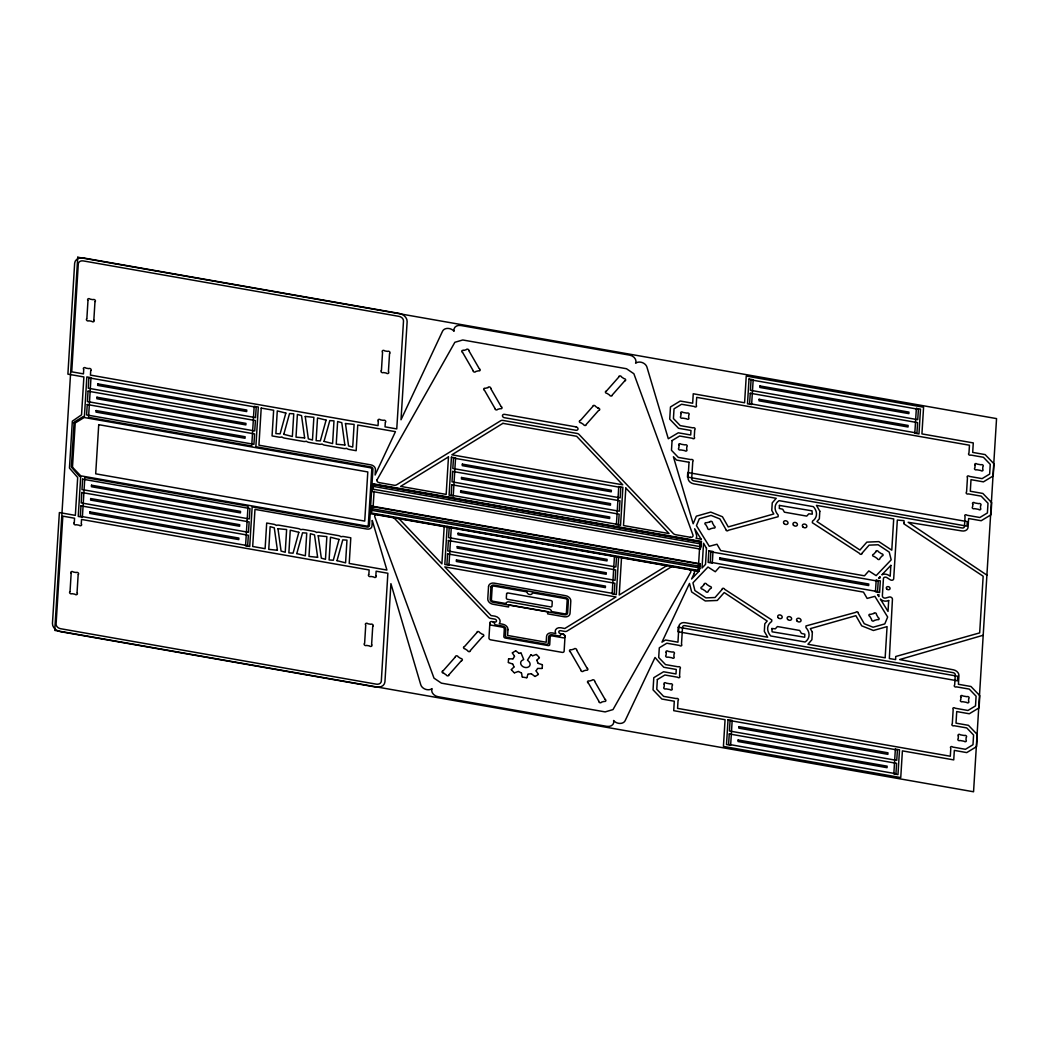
<?xml version="1.0" encoding="UTF-8"?>
<svg xmlns="http://www.w3.org/2000/svg" width="1049" height="1049" viewBox="0 0 1049 1049"><rect width="100%" height="100%" fill="white"/><g stroke="black" fill="none" stroke-linecap="round" stroke-linejoin="round"><path stroke-width="1.5" d="M377.299 514.548L391.959 517.131A3.881 3.016 20.4 0 1 394.594 518.508L488.559 617.297A3.095 2.413 20.4 0 0 490.657 618.399L494.774 619.12A1.862 1.455 20.4 0 1 496.505 620.916A1.862 1.455 20.4 0 1 494.603 622.07L491.863 621.585A1.928 1.508 20.4 0 0 489.883 622.791L488.952 637.976A1.928 1.508 20.4 0 0 490.735 639.838L562.146 652.373A1.928 1.508 20.4 0 0 564.126 651.18L565.057 635.707L563.785 634.278L560.546 633.648A1.862 1.455 20.4 0 1 558.815 631.865A1.862 1.455 20.4 0 1 560.73 630.711L564.847 631.432A3.095 2.413 20.4 0 0 567.037 631.078L671.032 567.063A3.881 3.016 20.4 0 1 673.786 566.63M375.857 575.639L376.132 571.194L387.868 573.252L381.312 681.155A4.904 3.829 20.4 0 1 376.289 684.158L60.632 628.718A4.904 3.829 20.4 0 1 56.082 624.037L62.822 516.16L74.558 518.219L74.282 522.677M70.034 591.636L71.162 573.344M86.857 318.765L87.985 300.473M83.723 369.432L83.448 373.877L71.725 371.831L78.282 263.915A4.904 3.829 20.4 0 1 83.304 260.913L398.948 316.352A4.904 3.829 20.4 0 1 403.498 321.033L396.758 428.91L385.035 426.851L385.311 422.406M77.036 592.869L78.164 574.577M81.271 523.897L81.547 519.452L369.143 569.961L368.868 574.419M90.712 370.664L90.437 375.109L378.046 425.619L378.309 421.173M93.846 319.984L94.974 301.692M699.709 568.951L700.037 563.746L371.739 506.09L370.52 513.708L698.818 571.364L699.735 568.506L698.975 568.374L698.214 570.42L371.451 513.027L372.474 506.641M371.897 491.417L373.116 483.799L701.414 541.454L701.086 546.66L700.181 549.073L371.897 491.417L373.116 483.799M371.543 509.408L371.739 506.09M364.619 643.378L365.734 625.086M381.43 370.494L382.557 352.202M373.077 507.546L374.087 491.286M371.608 644.611L372.736 626.319M388.418 371.726L389.546 353.434M447.162 526.428L444.815 564.467L448.959 565.188L451.306 527.162M508.306 662.417L508.529 658.942M542.202 668.37L542.412 664.896M614.478 555.813L612.144 593.852L616.288 594.586L618.635 556.547M616.537 556.573L615.894 566.971L448.566 537.586L449.208 527.175L553.78 545.546M698.214 570.42L699.552 548.457M698.818 571.364L699.25 564.034L698.385 567.666L371.621 510.273M700.181 549.073L700.614 541.769L699.683 546.555L372.919 489.162L373.85 484.376M698.975 570.551L700.011 564.165L371.713 506.51L370.861 510.142M526.886 677.68L527.909 674.323M372.329 486.277L373.09 484.232L701.375 541.9M701.414 541.454L700.457 546.699L701.112 546.241L700.352 546.109M700.037 563.746L699.132 566.172L370.848 508.516M377.102 479.734L454.86 342.289L462.766 339.981L626.463 368.724L633.871 373.732L693.035 535.226A2.623 2.046 20.4 0 1 690.399 537.324M513.066 658.759L514.495 656.412M527.463 660.175L530.833 654.825M536.131 670.731L537.547 668.541M722.132 589.407L715.038 597.51L705.977 597.891L694.91 590.548L692.943 582.824L707.983 567.024L715.3 571.744L719.653 566.84L863.484 592.108L867.13 598.415L874.879 596.343L887.664 617.035L884.805 623.906L873.07 627.236L864.258 623.722L858.292 613.324M861.99 553.243L869.096 545.139L878.157 544.759L889.224 552.102L891.191 559.825L876.151 575.626L868.821 570.905L864.481 575.809L720.65 550.541L716.991 544.234L709.255 546.306L696.457 525.615L699.329 518.744L711.052 515.4L719.876 518.927L725.829 529.312M580.464 420.426L592.711 406.566M606.479 390.989L618.726 377.129M586.352 424.321L598.599 410.461M612.354 394.883L624.601 381.023M443.111 670.822L455.358 656.962M464.55 646.538L476.784 632.678M448.998 674.717L461.245 660.857M470.424 650.432L482.671 636.573M511.335 669.537L513.931 667.098M536.918 660.083L539.396 657.762M372.159 489.031L372.828 488.585M512.397 652.793L515.57 650.865M535.16 676.448L538.334 674.52M904.186 522.704L903.976 520.684L897.328 520.029L893.696 578.773A2.321 1.81 20.4 0 1 890.234 579.782L886.89 577.606A2.321 1.81 20.4 0 0 883.428 578.615L882.366 595.871A2.321 1.81 20.4 0 0 885.671 598.048L889.198 597.025A2.321 1.81 20.4 0 1 892.437 599.228L889.342 658.549L895.623 659.598L895.715 656.504L979.674 632.888L983.162 576.216L903.858 523.805L903.963 522.769M532.813 655.73L536.223 654.471M514.508 672.842L518.232 671.478M463.606 350.445L466.176 349.71A1.482 1.154 20.4 0 1 468.969 350.563M488.034 387.566L485.464 388.287A1.482 1.154 20.4 0 0 484.31 390.267M983.201 635.235L899.649 659.546L953.331 669.813A6.058 4.721 20.4 0 1 958.93 675.635L958.406 684.289L970.968 686.492L979.818 695.684L979.058 707.852L969.289 713.766L956.727 711.563L956.006 723.141L968.437 725.318L977.275 734.51L976.527 746.665L966.745 752.592L954.328 750.402L953.738 759.896L902.402 750.874L900.75 777.558L723.417 746.416L725.069 719.706L673.72 710.671L674.297 701.23L661.88 699.04L653.042 689.849L653.789 677.693L663.558 671.766L675.989 673.956L676.264 669.459L663.833 667.282A189.24 147.476 20.4 0 1 655.035 657.474L625.178 720.611A6.832 5.324 20.4 0 1 619.92 723.443A6.832 5.324 20.4 0 1 613.613 720.506A6.832 5.324 20.4 0 1 606.82 726.354L438.01 696.706A6.832 5.324 20.4 0 1 432.07 688.629A6.832 5.324 20.4 0 1 425.54 689.298A6.832 5.324 20.4 0 1 420.741 684.709L390.91 583.65L384.944 681.824A8.641 6.74 20.4 0 1 376.106 687.108L60.462 631.668A8.641 6.74 20.4 0 1 52.45 623.408L59.373 512.568L75.344 515.374L77.678 477.492L69.457 468.09L72.342 421.173L81.547 414.827L83.881 376.945L67.897 374.139L74.649 263.26A8.641 6.74 20.4 0 1 83.487 257.962L399.131 313.402A8.641 6.74 20.4 0 1 407.143 321.65L401.006 419.784L442.534 331.235A6.845 5.337 20.4 0 1 447.766 328.403A6.845 5.337 20.4 0 1 454.073 331.287A10.621 8.274 20.4 0 1 453.968 330.723A6.832 5.324 20.4 0 1 460.904 325.505L629.675 355.139A6.832 5.324 20.4 0 1 635.615 363.216A6.832 5.324 20.4 0 1 642.158 362.534A6.832 5.324 20.4 0 1 646.945 367.137L668.305 438.744L678.283 432.804L690.714 434.981L690.989 430.483L678.559 428.307L669.721 419.115L670.468 406.96L680.25 401.033L692.668 403.222L693.245 393.768L744.593 402.777L746.245 376.067L923.579 407.209L921.927 433.906L973.275 442.914L972.698 452.407L985.116 454.584L993.954 463.776L993.206 475.931L983.438 481.858L971.007 479.668L970.299 491.247L982.861 493.45L991.711 502.641L990.964 514.81L981.182 520.724L968.62 518.521L968.083 527.175A6.058 4.721 20.4 0 1 961.894 530.925L908.146 522.284L986.899 575.14M519.36 653.37L520.855 653.003M528.132 674.166L531.069 673.707M508.726 658.798L512.817 658.89M537.809 668.41L542.005 668.515M379.266 482.645L393.926 485.215A3.881 3.016 20.4 0 0 396.666 484.782L500.675 420.767A3.095 2.413 20.4 0 1 502.864 420.413L577.042 433.447A3.095 2.413 20.4 0 1 579.14 434.548L673.117 533.338A3.881 3.016 20.4 0 0 675.753 534.715L690.57 537.324M374.48 484.795L699.945 541.953M372.211 486.212L700.509 543.88M706.515 548.063L705.518 564.362L702.017 568.034L703.551 543.238L706.292 548.011M400.22 518.612L444.199 526.336L441.891 563.851L398.646 518.337M557.006 546.109L595.622 552.902M598.835 553.466L614.924 556.285M675.372 566.906L686.518 568.86M688.118 569.148L688.446 569.201A2.504 1.954 20.4 0 1 690.753 572.151L613.009 709.583L605.155 711.904L441.406 683.148L433.998 678.139L374.742 516.646A2.504 1.954 20.4 0 1 376.263 514.521M522.376 677.038L526.664 677.785M563.274 634.134L565.07 635.996M538.229 663.361L542.241 664.686M508.49 662.627L512.607 663.991M518.547 671.504L521.379 672.973M531.069 654.799L532.486 655.677M597.982 408.061L595.557 406.448A1.482 1.154 20.4 0 0 592.724 406.317M443.727 673.235L446.153 674.835A1.482 1.154 20.4 0 0 448.985 674.979M515.859 650.891L519.045 653.304M531.397 673.786L534.872 676.421M536.511 654.537L539.383 657.526M511.348 669.787L514.22 672.776M536.131 671.006L538.373 674.297M512.345 653.016L514.482 656.149M468.942 350.825L479.236 368.645M490.801 388.668L501.094 406.488M462.714 352.595L473.007 370.415M484.572 390.438L494.866 408.258M576.675 650.21L586.968 668.029M594.691 681.43L604.985 699.25M570.446 651.993L580.74 669.813M588.463 683.201L598.756 701.02M512.843 664.201L513.971 666.849M521.091 653.107L523.726 659.519M536.878 660.346L537.993 663.138M521.576 673.209L522.166 676.841M379.266 482.619A2.426 1.901 20.4 0 1 376.997 479.681M862.029 553.518A1.324 1.036 20.4 0 1 859.472 553.347L812.346 522.717L812.503 521.117A13.335 10.385 20.4 0 0 813.395 506.667L779.079 500.648A13.335 10.385 20.4 0 0 778.188 515.085L778.109 516.711L728.294 530.296A1.324 1.036 20.4 0 1 725.777 529.588M858.357 613.062A1.324 1.036 20.4 0 0 855.84 612.341L805.986 625.938L805.947 627.551A13.335 10.385 20.4 0 1 805.055 642.001L770.74 635.969A13.335 10.385 20.4 0 1 771.631 621.533L771.815 619.959L724.662 589.302A1.324 1.036 20.4 0 0 722.105 589.132M528.119 660.844A4.865 3.79 20.4 0 1 528.801 666.784A4.865 3.79 20.4 0 1 521.628 665.525A4.865 3.79 20.4 0 1 523.018 659.952M489.844 623.394A1.928 1.508 20.4 0 0 491.64 625.256L502.537 627.171A1.928 1.508 20.4 0 1 504.32 629.033L503.861 636.546A1.547 1.206 20.4 0 0 505.29 638.041L548.129 645.568A1.547 1.206 20.4 0 0 549.715 644.611L550.174 637.084A1.928 1.508 20.4 0 1 552.154 635.891L563.051 637.805A1.928 1.508 20.4 0 0 565.031 636.599M618.726 376.866A1.482 1.154 20.4 0 1 621.585 377.011L623.985 378.61A1.482 1.154 20.4 0 1 624.876 380.957M606.191 391.067A1.482 1.154 20.4 0 0 607.096 393.414L609.508 395.001A1.482 1.154 20.4 0 0 612.341 395.145M580.189 420.505A1.482 1.154 20.4 0 0 581.094 422.865L583.506 424.452A1.482 1.154 20.4 0 0 586.339 424.583M597.982 408.035A1.482 1.154 20.4 0 1 598.874 410.395M488.008 387.553A1.482 1.154 20.4 0 1 490.827 388.418M501.356 406.658A1.482 1.154 20.4 0 1 500.189 408.651L497.632 409.359A1.482 1.154 20.4 0 1 494.84 408.507M479.498 368.815A1.482 1.154 20.4 0 1 478.331 370.808L475.774 371.516A1.482 1.154 20.4 0 1 472.981 370.664M462.452 352.425A1.482 1.154 20.4 0 1 463.619 350.432M598.73 701.283A1.482 1.154 20.4 0 0 601.549 702.135L604.093 701.401A1.482 1.154 20.4 0 0 605.247 699.421M588.187 683.03A1.482 1.154 20.4 0 1 589.354 681.037L591.911 680.329A1.482 1.154 20.4 0 1 594.704 681.181M580.726 670.062A1.482 1.154 20.4 0 0 583.532 670.927L586.076 670.18A1.482 1.154 20.4 0 0 587.243 668.2M570.184 651.822A1.482 1.154 20.4 0 1 571.351 649.829L573.908 649.108A1.482 1.154 20.4 0 1 576.701 649.96M470.411 650.682A1.482 1.154 20.4 0 1 467.552 650.55L465.153 648.938A1.482 1.154 20.4 0 1 464.261 646.604M482.946 636.494A1.482 1.154 20.4 0 0 482.055 634.134L479.629 632.547A1.482 1.154 20.4 0 0 476.797 632.416M461.521 660.791A1.482 1.154 20.4 0 0 460.629 658.431L458.203 656.844A1.482 1.154 20.4 0 0 455.371 656.7M443.727 673.248A1.482 1.154 20.4 0 1 442.835 670.901M492.624 621.716A1.875 1.469 20.4 0 1 493.633 622.162L494.158 622.726A2.072 1.613 20.4 0 1 494.407 623.644L495.272 624.771L502.602 626.083A3.475 2.714 20.4 0 1 505.828 629.426L505.421 636.297L506.483 637.241L547.263 644.388L548.221 643.811L548.666 636.953A3.475 2.714 20.4 0 1 552.22 634.789L559.55 636.061L560.533 635.261A2.072 1.613 20.4 0 1 560.9 634.448L561.477 634.081A1.875 1.469 20.4 0 1 562.526 634.002M70.965 573.121A1.521 1.18 20.4 0 1 71.607 571.574A1.429 1.115 20.4 0 1 73.325 572.046L76.21 572.544A1.429 1.115 20.4 0 1 77.941 572.688A1.521 1.18 20.4 0 1 78.373 574.419M77.233 593.105A1.521 1.18 20.4 0 1 76.59 594.652A1.429 1.115 20.4 0 1 74.872 594.18L71.988 593.668A1.429 1.115 20.4 0 1 70.257 593.537A1.521 1.18 20.4 0 1 69.824 591.793M372.946 626.161A1.521 1.18 20.4 0 0 372.513 624.417A1.429 1.115 20.4 0 0 370.782 624.286L367.897 623.775A1.429 1.115 20.4 0 0 366.18 623.303A1.521 1.18 20.4 0 0 365.537 624.85M364.396 643.535A1.521 1.18 20.4 0 0 364.829 645.279A1.429 1.115 20.4 0 0 366.56 645.41L369.445 645.909A1.429 1.115 20.4 0 0 371.162 646.381A1.521 1.18 20.4 0 0 371.805 644.833M74.059 522.835A1.521 1.18 20.4 0 0 74.505 524.566A1.429 1.115 20.4 0 0 76.236 524.71L79.121 525.208A1.429 1.115 20.4 0 0 80.825 525.68A1.521 1.18 20.4 0 0 81.468 524.133M368.645 574.577A1.521 1.18 20.4 0 0 369.091 576.307A1.429 1.115 20.4 0 0 370.822 576.439L373.706 576.95A1.429 1.115 20.4 0 0 375.411 577.422A1.521 1.18 20.4 0 0 376.053 575.875M388.615 371.962A1.521 1.18 20.4 0 1 387.973 373.496A1.429 1.115 20.4 0 1 386.268 373.038L383.383 372.526A1.429 1.115 20.4 0 1 381.652 372.395A1.521 1.18 20.4 0 1 381.207 370.651M382.361 351.979A1.521 1.18 20.4 0 1 383.003 350.432A1.429 1.115 20.4 0 1 384.708 350.904L387.592 351.402A1.429 1.115 20.4 0 1 389.323 351.533A1.521 1.18 20.4 0 1 389.769 353.277M86.634 318.922A1.521 1.18 20.4 0 0 87.08 320.653A1.429 1.115 20.4 0 0 88.811 320.784L91.696 321.296A1.429 1.115 20.4 0 0 93.4 321.768A1.521 1.18 20.4 0 0 94.043 320.22M95.197 301.535A1.521 1.18 20.4 0 0 94.751 299.804A1.429 1.115 20.4 0 0 93.02 299.673L90.135 299.162A1.429 1.115 20.4 0 0 88.431 298.69A1.521 1.18 20.4 0 0 87.788 300.237M83.527 369.196A1.521 1.18 20.4 0 1 84.169 367.648A1.429 1.115 20.4 0 1 85.887 368.12L88.759 368.632A1.429 1.115 20.4 0 1 90.489 368.763A1.521 1.18 20.4 0 1 90.935 370.507M378.112 420.937A1.521 1.18 20.4 0 1 378.755 419.39A1.429 1.115 20.4 0 1 380.472 419.862L383.357 420.374A1.429 1.115 20.4 0 1 385.088 420.505A1.521 1.18 20.4 0 1 385.521 422.236M72.473 467.238L80.734 475.826L367.098 526.139L368.278 525.497L371.805 468.942L370.822 467.841L84.169 417.502L75.213 422.983L72.473 467.238M277.395 550.161L274.287 527.831L270.144 526.65L268.754 549.348L277.382 550.266M277.985 528.709L281.08 551.066L285.223 552.246L286.626 529.548L277.985 528.709M304.643 437.944L296.002 437.145L297.392 414.447L301.535 415.627L304.643 437.984M305.233 416.492L308.327 438.849L312.471 440.029L313.874 417.332L305.246 416.427M317.624 557.216L314.53 534.898L310.386 533.718L308.983 556.416L317.611 557.334M318.214 535.764L321.322 558.134L325.465 559.314L326.855 536.616L318.214 535.737M344.872 445.012L336.231 444.199L337.634 421.514L341.777 422.695L344.872 445.051M345.462 423.56L348.57 445.917L352.713 447.097L354.103 424.399L345.462 423.521M283.794 434.325L292.356 436.502L293.759 413.804L289.537 413.568L283.807 434.286M285.839 413.057L280.109 433.84L275.887 433.604L277.277 410.906L285.839 413.083M296.788 553.597L305.351 555.773L306.741 533.076L302.545 532.8L296.788 553.597M298.834 532.328L293.064 553.164L288.868 552.875L290.258 530.191L298.821 532.289M324.036 441.38L332.599 443.57L333.988 420.872L329.792 420.583L324.036 441.354M326.082 420.124L320.338 440.908L316.116 440.672L317.519 417.974L326.082 420.124M337.017 560.664L345.58 562.841L346.97 540.143L342.774 539.868L337.017 560.664M339.063 539.396L333.294 560.232L329.098 559.943L330.501 537.245L339.063 539.435M372.303 520.553L371.962 526.008A4.891 3.816 20.4 0 1 366.953 529.05L254.973 509.381L252.691 546.49L265.109 548.679L266.695 523.031L273.723 524.264A4.576 3.567 20.4 0 1 276.333 525.431A4.576 3.567 20.4 0 1 279.034 525.195L298.231 528.565A4.576 3.567 20.4 0 1 300.84 529.745A4.576 3.567 20.4 0 1 303.528 529.496L313.966 531.332A4.576 3.567 20.4 0 1 316.562 532.499A4.576 3.567 20.4 0 1 319.263 532.263L338.46 535.633A4.576 3.567 20.4 0 1 341.069 536.8A4.576 3.567 20.4 0 1 343.757 536.563L350.799 537.796L349.212 563.444L386.911 570.066L372.303 520.553M657.356 679.568L656.766 689.272L663.584 696.366L676.317 698.595A1.324 1.036 20.4 0 1 678.139 698.909A1.324 1.036 20.4 0 1 678.047 700.391L677.562 708.363L950.315 756.237L950.8 748.225A1.324 1.036 20.4 0 1 950.892 746.744A1.324 1.036 20.4 0 1 952.728 747.058L965.447 749.301L972.987 744.724L973.577 735.021L966.758 727.927L954.026 725.698A1.324 1.036 20.4 0 1 952.204 725.384A1.324 1.036 20.4 0 1 952.295 723.889L953.187 709.373A1.324 1.036 20.4 0 1 953.279 707.891A1.324 1.036 20.4 0 1 955.101 708.219L967.965 710.475L975.504 705.898L976.095 696.195L969.276 689.101L956.413 686.846A1.324 1.036 20.4 0 1 954.577 686.531A1.324 1.036 20.4 0 1 954.669 685.049L955.285 674.913A2.321 1.81 20.4 0 0 953.148 672.684L684.905 625.65A2.321 1.81 20.4 0 0 682.532 627.092L681.483 644.296A1.324 1.036 20.4 0 1 681.391 645.778A1.324 1.036 20.4 0 1 679.568 645.463L666.836 643.221L659.297 647.797L658.706 657.513L665.525 664.594L678.257 666.823A1.324 1.036 20.4 0 1 680.08 667.151A1.324 1.036 20.4 0 1 679.988 668.633L679.542 676.067A1.324 1.036 20.4 0 1 679.45 677.549A1.324 1.036 20.4 0 1 677.615 677.221L664.896 674.992L657.356 679.568M77.744 257.228L54.745 630.397L973.551 791.772L996.55 418.603L77.744 257.228M74.073 422.852L71.345 467.041L79.121 475.931A2.321 1.81 20.4 0 0 80.694 476.757L78.242 516.436L82.386 517.157L84.838 477.479L248.023 506.142L245.571 545.821L249.714 546.542L252.166 506.877L367.032 527.057A2.347 1.836 20.4 0 0 369.432 525.628L372.933 469.139A2.321 1.81 20.4 0 0 370.795 466.91L255.864 446.717L258.316 407.038L254.173 406.304L251.721 445.982L88.549 417.332L90.988 377.653L86.844 376.919L84.405 416.597A2.321 1.81 20.4 0 0 82.766 416.859L74.807 421.672A2.321 1.81 20.4 0 0 74.073 422.852M80.996 505.854L80.353 516.265L247.682 545.65L248.325 535.252L80.996 505.854M81.822 492.506L81.179 502.904L248.495 532.289L249.138 521.891L81.822 492.506M82.635 479.157L81.992 489.555L249.321 518.94L249.964 508.542L82.635 479.157M87.237 404.521L86.595 414.919L253.924 444.317L254.566 433.919L87.237 404.521M88.064 391.172L87.421 401.57L254.75 430.955L255.392 420.557L88.064 391.172M88.89 377.824L88.247 388.222L255.563 417.607L256.205 407.209L88.89 377.824M89.873 511.899L89.781 513.433L238.792 539.606L238.884 538.071L89.873 511.899M90.699 498.55L90.594 500.085L239.618 526.257L239.71 524.723L90.699 498.55M91.512 485.202L91.42 486.723L240.444 512.895L240.536 511.374L91.512 485.202M96.115 410.565L96.023 412.1L245.033 438.272L245.125 436.738L96.115 410.565M96.941 397.217L96.849 398.738L245.859 424.911L245.951 423.39L96.941 397.217M97.767 383.868L97.662 385.389L246.685 411.562L246.777 410.041L97.767 383.868M98.724 424.675L95.695 473.82L364.737 521.091L367.806 471.945L98.724 424.675M261.214 408.087L258.933 445.196L370.913 464.877A4.891 3.816 20.4 0 1 375.437 469.585L375.109 475.027L395.447 431.663L357.748 425.042L356.162 450.69L349.133 449.457A4.576 3.567 20.4 0 1 346.524 448.277A4.576 3.567 20.4 0 1 343.836 448.526L324.626 445.156A4.576 3.567 20.4 0 1 322.017 443.976A4.576 3.567 20.4 0 1 319.329 444.225L308.904 442.39A4.576 3.567 20.4 0 1 306.295 441.209A4.576 3.567 20.4 0 1 303.594 441.459L284.397 438.089A4.576 3.567 20.4 0 1 281.788 436.909A4.576 3.567 20.4 0 1 279.1 437.158L272.058 435.925L273.645 410.264L261.214 408.087M448.474 456.892L446.166 494.394L400.613 486.395L448.474 456.892M451.424 457.167L449.077 495.194L453.234 495.928L455.568 457.889L451.424 457.167M447.556 553.885L446.926 564.283L614.242 593.668L614.884 583.27L447.556 553.885M448.382 540.537L447.739 550.935L615.068 580.32L615.711 569.922L448.382 540.537M451.817 484.769L451.175 495.18L618.504 524.566L619.146 514.167L451.817 484.769M452.644 471.421L452.001 481.819L619.33 511.217L619.972 500.806L452.644 471.421M453.47 458.072L452.827 468.47L620.156 497.855L620.785 487.457L453.47 458.072M456.446 559.93L456.341 561.464L605.365 587.624L605.457 586.103L456.446 559.93M457.259 546.581L457.167 548.102L606.178 574.275L606.283 572.754L457.259 546.581M458.085 533.22L457.993 534.754L607.004 560.927L607.096 559.392L458.085 533.22M460.695 490.814L460.603 492.348L609.613 518.521L609.718 516.987L460.695 490.814M461.521 477.465L461.429 479L610.439 505.172L610.531 503.638L461.521 477.465M462.347 464.117L462.255 465.638L611.265 491.811L611.357 490.289L462.347 464.117M488.532 586.601L487.772 598.874A5.573 4.34 20.4 0 0 492.938 604.237L508.581 606.991L508.713 604.84L547.762 611.698L547.63 613.849L564.349 616.786A5.573 4.34 20.4 0 0 570.04 613.324L570.8 601.051A5.573 4.34 20.4 0 0 565.647 595.688L494.236 583.139A5.573 4.34 20.4 0 0 488.532 586.601M490.945 587.02L490.185 599.307A3.095 2.413 20.4 0 0 493.056 602.283L564.467 614.819A3.095 2.413 20.4 0 0 567.627 612.904L568.388 600.618A3.095 2.413 20.4 0 0 565.529 597.642L494.118 585.106A3.095 2.413 20.4 0 0 490.945 587.02M492.178 587.23L491.417 599.517A1.836 1.429 20.4 0 0 493.122 601.287L506.038 603.555A2.806 2.19 20.4 0 1 508.896 601.89L548.85 608.905A2.806 2.19 20.4 0 1 551.446 611.528L564.532 613.822A1.836 1.429 20.4 0 0 566.408 612.695L567.168 600.408A1.836 1.429 20.4 0 0 565.463 598.638L532.486 592.842A2.806 2.19 20.4 0 1 529.627 594.508A2.806 2.19 20.4 0 1 527.031 591.885L494.053 586.103A1.836 1.429 20.4 0 0 492.178 587.23M506.588 593.891L506.326 597.969A1.455 1.128 20.4 0 0 507.677 599.372L550.515 606.886A1.455 1.128 20.4 0 0 551.997 605.994L552.246 601.903A1.455 1.128 20.4 0 0 550.909 600.513L508.07 592.987A1.455 1.128 20.4 0 0 506.588 593.891M507.965 629.675L507.598 635.458L546.188 642.237L546.542 636.455A5.665 4.419 20.4 0 1 552.338 632.94L555.76 633.544A5.599 4.353 20.4 0 1 560.9 627.761L564.795 628.508L615.973 596.96L444.789 566.893L491.063 615.566L494.958 616.169A5.599 4.353 20.4 0 1 499.285 623.617L502.72 624.221A5.665 4.419 20.4 0 1 507.965 629.675M618.753 486.552L616.406 524.592L620.549 525.313L622.896 487.274L618.753 486.552M621.533 557.478L619.225 594.993L667.085 565.49L621.533 557.478M625.82 488.034L623.499 525.549L669.065 533.548L625.82 488.034M672.068 440.58L671.478 450.296L678.297 457.39L691.016 459.619A1.324 1.036 20.4 0 1 692.851 459.947A1.324 1.036 20.4 0 1 692.76 461.429L691.697 478.632A2.321 1.81 20.4 0 0 693.848 480.862L962.077 527.975A2.321 1.81 20.4 0 0 964.451 526.532L965.067 516.41A1.324 1.036 20.4 0 1 965.159 514.928A1.324 1.036 20.4 0 1 966.994 515.243L979.858 517.511L987.397 512.948L988.001 503.232L981.182 496.138L968.306 493.882A1.324 1.036 20.4 0 1 966.483 493.568A1.324 1.036 20.4 0 1 966.575 492.073L967.466 477.557A1.324 1.036 20.4 0 1 967.558 476.076A1.324 1.036 20.4 0 1 969.381 476.403L982.113 478.632L989.653 474.069L990.243 464.353L983.424 457.272L970.705 455.03A1.324 1.036 20.4 0 1 968.87 454.715A1.324 1.036 20.4 0 1 968.961 453.234L969.46 445.222L696.706 397.361L696.208 405.32A1.324 1.036 20.4 0 1 696.116 406.815A1.324 1.036 20.4 0 1 694.294 406.488L681.575 404.258L674.035 408.822L673.432 418.538L680.25 425.619L692.983 427.861A1.324 1.036 20.4 0 1 694.805 428.176A1.324 1.036 20.4 0 1 694.713 429.657L694.254 437.092A1.324 1.036 20.4 0 1 694.163 438.574A1.324 1.036 20.4 0 1 692.34 438.259L679.608 436.017L672.068 440.58M664.305 684.328L664.148 687.043A1.324 1.036 20.4 0 0 664.056 688.524A1.324 1.036 20.4 0 0 665.879 688.839L669.996 689.56A1.324 1.036 20.4 0 0 671.819 689.888A1.324 1.036 20.4 0 0 671.911 688.406L672.081 685.692A1.324 1.036 20.4 0 0 672.173 684.21A1.324 1.036 20.4 0 0 670.337 683.882L666.233 683.161A1.324 1.036 20.4 0 0 664.397 682.847A1.324 1.036 20.4 0 0 664.305 684.328M666.272 652.544L666.102 655.258A1.324 1.036 20.4 0 0 666.01 656.74A1.324 1.036 20.4 0 0 667.833 657.054L671.95 657.775A1.324 1.036 20.4 0 0 673.786 658.103A1.324 1.036 20.4 0 0 673.878 656.622L674.035 653.907A1.324 1.036 20.4 0 0 674.127 652.426A1.324 1.036 20.4 0 0 672.304 652.098L668.187 651.377A1.324 1.036 20.4 0 0 666.364 651.062A1.324 1.036 20.4 0 0 666.272 652.544M679.031 445.353L678.873 448.067A1.324 1.036 20.4 0 0 678.782 449.549A1.324 1.036 20.4 0 0 680.604 449.877L684.722 450.598A1.324 1.036 20.4 0 0 686.544 450.913A1.324 1.036 20.4 0 0 686.636 449.431L686.807 446.717A1.324 1.036 20.4 0 0 686.898 445.235A1.324 1.036 20.4 0 0 685.076 444.92L680.958 444.199A1.324 1.036 20.4 0 0 679.123 443.871A1.324 1.036 20.4 0 0 679.031 445.353M680.998 413.568L680.827 416.283A1.324 1.036 20.4 0 0 680.735 417.764A1.324 1.036 20.4 0 0 682.558 418.092L686.675 418.813A1.324 1.036 20.4 0 0 688.511 419.128A1.324 1.036 20.4 0 0 688.603 417.646L688.76 414.932A1.324 1.036 20.4 0 0 688.852 413.45A1.324 1.036 20.4 0 0 687.029 413.136L682.912 412.414A1.324 1.036 20.4 0 0 681.089 412.087A1.324 1.036 20.4 0 0 680.998 413.568M678.218 627.171L677.942 631.708L957.449 680.801L957.737 676.251L678.218 627.171M687.751 472.509L687.475 477.059L966.981 526.152L967.27 521.602L687.751 472.509M678.913 626.45L677.942 642.185L665.512 640.008L661.958 642.158L689.495 583.441L691.658 591.951L705.269 600.959L717.28 600.461L724.216 592.554L767.199 621.047L764.787 623.801L764.328 631.38L767.671 637.202L685.102 622.7A6.058 4.721 20.4 0 0 678.913 626.45M689.023 462.255L688.065 477.99A6.058 4.721 20.4 0 0 693.664 483.812L776.234 498.314L772.248 502.851L771.776 510.43L773.808 513.958L728.255 526.913L722.446 516.751L710.75 512.096L696.326 516.187L693.179 523.766L673.392 456.735L676.605 460.078L689.023 462.255M708.849 550.751L708.141 562.382L712.284 563.103L712.992 551.486L708.849 550.751M710.881 551.813L710.239 562.212L877.567 591.597L878.21 581.198L710.881 551.813M719.758 557.845L719.666 559.379L868.677 585.552L868.769 584.018L719.758 557.845M728.032 719.693L726.498 744.515L730.642 745.249L732.176 720.414L728.032 719.693M749.025 378.991L747.491 403.813L751.635 404.547L753.169 379.725L749.025 378.991M729.252 733.946L728.609 744.344L895.938 773.729L896.567 763.331L729.252 733.946M730.065 720.597L729.435 730.996L896.751 760.381L897.393 749.983L730.065 720.597M750.245 393.244L749.602 403.642L916.931 433.04L917.573 422.629L750.245 393.244M751.071 379.895L750.428 390.294L917.744 419.679L918.386 409.28L751.071 379.895M738.129 739.991L738.037 741.512L887.048 767.684L887.139 766.163L738.129 739.991M738.955 726.629L738.85 728.163L887.874 754.336L887.965 752.802L738.955 726.629M759.122 399.289L759.03 400.823L908.041 426.995L908.132 425.461L759.122 399.289M759.948 385.94L759.843 387.461L908.867 413.634L908.959 412.113L759.948 385.94M771.841 628.508L772.116 631.813L804.701 637.228L804.819 634.186L801.423 633.399L799.705 630.462L777.388 626.541L775.342 628.81L771.841 628.508M779.433 505.421L779.315 508.45L782.711 509.25L784.429 512.187L806.747 516.108L808.792 513.826L812.293 514.141L812.018 510.824L779.433 505.421M812.359 632.154L811.9 639.733L807.914 644.27L885.212 657.841A4.511 3.514 20.4 0 1 885.186 657.225L887.074 626.607L873.397 630.488L861.701 625.833L855.879 615.684L810.339 628.626L812.359 632.154M819.82 511.204L819.348 518.783L816.935 521.537L859.918 550.03L866.854 542.123L878.865 541.625L891.781 550.187L893.669 519.57A4.511 3.514 20.4 0 1 893.774 518.967L816.463 505.382L819.82 511.204M876.177 580.149L875.456 591.767L879.6 592.501L880.321 580.871L876.177 580.149M878.747 594.783L878.721 595.229A6.058 4.721 20.4 0 0 878.892 596.658L877.607 594.586L878.747 594.783M879.783 577.986L878.616 578.222L880.124 576.635A6.058 4.721 20.4 0 0 879.783 577.986M888.687 600.539L888.018 611.423L880.36 599.031A6.058 4.721 20.4 0 0 887.349 600.92L888.687 600.539M890.85 565.372L890.181 576.255L888.923 575.403A6.058 4.721 20.4 0 0 881.855 574.826L890.85 565.372M895.361 749.078L893.827 773.9L897.97 774.634L899.504 749.812L895.361 749.078M916.354 408.376L914.82 433.211L918.963 433.932L920.498 409.11L916.354 408.376M958.393 735.978L958.235 738.693A1.324 1.036 20.4 0 0 958.143 740.174A1.324 1.036 20.4 0 0 959.966 740.489L964.083 741.21A1.324 1.036 20.4 0 0 965.906 741.538A1.324 1.036 20.4 0 0 965.998 740.056L966.168 737.342A1.324 1.036 20.4 0 0 966.26 735.86A1.324 1.036 20.4 0 0 964.424 735.533L960.32 734.811A1.324 1.036 20.4 0 0 958.484 734.497A1.324 1.036 20.4 0 0 958.393 735.978M975.085 465.218L974.914 467.933A1.324 1.036 20.4 0 0 974.823 469.414A1.324 1.036 20.4 0 0 976.645 469.742L980.763 470.463A1.324 1.036 20.4 0 0 982.598 470.778A1.324 1.036 20.4 0 0 982.69 469.296L982.847 466.595A1.324 1.036 20.4 0 0 982.939 465.1A1.324 1.036 20.4 0 0 981.117 464.786L976.999 464.064A1.324 1.036 20.4 0 0 975.177 463.737A1.324 1.036 20.4 0 0 975.085 465.218M960.936 697.152L960.766 699.853A1.324 1.036 20.4 0 0 960.674 701.335A1.324 1.036 20.4 0 0 962.51 701.663L966.614 702.384A1.324 1.036 20.4 0 0 968.45 702.699A1.324 1.036 20.4 0 0 968.542 701.217L968.699 698.516A1.324 1.036 20.4 0 0 968.791 697.034A1.324 1.036 20.4 0 0 966.968 696.706L962.851 695.985A1.324 1.036 20.4 0 0 961.028 695.671A1.324 1.036 20.4 0 0 960.936 697.152M972.829 504.11L972.659 506.811A1.324 1.036 20.4 0 0 972.567 508.293A1.324 1.036 20.4 0 0 974.403 508.621L978.52 509.342A1.324 1.036 20.4 0 0 980.343 509.67A1.324 1.036 20.4 0 0 980.435 508.175L980.605 505.474A1.324 1.036 20.4 0 0 980.697 503.992A1.324 1.036 20.4 0 0 978.861 503.664L974.757 502.943A1.324 1.036 20.4 0 0 972.921 502.628A1.324 1.036 20.4 0 0 972.829 504.11M694.11 573.606L691.566 579.022L699.132 571.076L694.084 570.184A6.189 4.825 20.4 0 1 694.11 573.606M704.167 584.463L701.965 586.981A1.324 1.036 20.4 0 0 700.968 588.109A1.324 1.036 20.4 0 0 702.515 589.132L705.649 591.19A1.324 1.036 20.4 0 0 707.196 592.2A1.324 1.036 20.4 0 0 708.18 591.072L710.383 588.555A1.324 1.036 20.4 0 0 711.366 587.427A1.324 1.036 20.4 0 0 709.819 586.404L706.685 584.345A1.324 1.036 20.4 0 0 705.151 583.336A1.324 1.036 20.4 0 0 704.167 584.463M875.836 551.813L873.62 554.318A1.324 1.036 20.4 0 0 872.624 555.446A1.324 1.036 20.4 0 0 874.171 556.468L877.292 558.54A1.324 1.036 20.4 0 0 878.826 559.55A1.324 1.036 20.4 0 0 879.823 558.435L882.039 555.918A1.324 1.036 20.4 0 0 883.035 554.79A1.324 1.036 20.4 0 0 881.488 553.767L878.367 551.695A1.324 1.036 20.4 0 0 876.833 550.686A1.324 1.036 20.4 0 0 875.836 551.813M502.904 423.337L451.857 454.807L622.765 484.822L576.648 436.279L502.904 423.337M873.909 613.455L870.591 614.386A1.324 1.036 20.4 0 0 868.965 614.858A1.324 1.036 20.4 0 0 869.805 616.301L871.667 619.526A1.324 1.036 20.4 0 0 872.493 620.982A1.324 1.036 20.4 0 0 874.132 620.51L877.436 619.579A1.324 1.036 20.4 0 0 879.062 619.107A1.324 1.036 20.4 0 0 878.236 617.664L876.374 614.439A1.324 1.036 20.4 0 0 875.535 612.983A1.324 1.036 20.4 0 0 873.909 613.455M709.924 521.851L706.606 522.782A1.324 1.036 20.4 0 0 704.967 523.241A1.324 1.036 20.4 0 0 705.793 524.684L707.642 527.922A1.324 1.036 20.4 0 0 708.468 529.365A1.324 1.036 20.4 0 0 710.107 528.906L713.425 527.988A1.324 1.036 20.4 0 0 715.051 527.529A1.324 1.036 20.4 0 0 714.225 526.073L712.376 522.848A1.324 1.036 20.4 0 0 711.55 521.392A1.324 1.036 20.4 0 0 709.924 521.851M576.045 426.891L504.635 414.355A2.124 1.652 20.4 0 0 502.458 415.666A2.124 1.652 20.4 0 0 504.425 417.712L575.835 430.26A2.124 1.652 20.4 0 0 578.012 428.936A2.124 1.652 20.4 0 0 576.045 426.891M701.099 539.173L696.051 538.281A6.189 4.825 20.4 0 0 696.484 534.951L694.661 528.762L701.099 539.173M797.096 621.087A2.321 1.81 20.4 0 0 800.938 621.008A2.321 1.81 20.4 0 0 798.381 618.228A2.321 1.81 20.4 0 0 797.096 621.087M787.668 619.421A2.321 1.81 20.4 0 0 791.523 619.343A2.321 1.81 20.4 0 0 788.953 616.576A2.321 1.81 20.4 0 0 787.668 619.421M778.24 617.769A2.321 1.81 20.4 0 0 782.095 617.691A2.321 1.81 20.4 0 0 779.538 614.911A2.321 1.81 20.4 0 0 778.24 617.769M784.049 523.595A2.321 1.81 20.4 0 0 787.904 523.517A2.321 1.81 20.4 0 0 785.347 520.737A2.321 1.81 20.4 0 0 784.049 523.595M793.477 525.247A2.321 1.81 20.4 0 0 797.319 525.169A2.321 1.81 20.4 0 0 794.762 522.402A2.321 1.81 20.4 0 0 793.477 525.247M802.891 526.913A2.321 1.81 20.4 0 0 806.747 526.821A2.321 1.81 20.4 0 0 804.19 524.054A2.321 1.81 20.4 0 0 802.891 526.913M886.746 588.987A1.928 1.508 20.4 0 0 889.958 588.922A1.928 1.508 20.4 0 0 887.821 586.614A1.928 1.508 20.4 0 0 886.746 588.987"/></g></svg>
